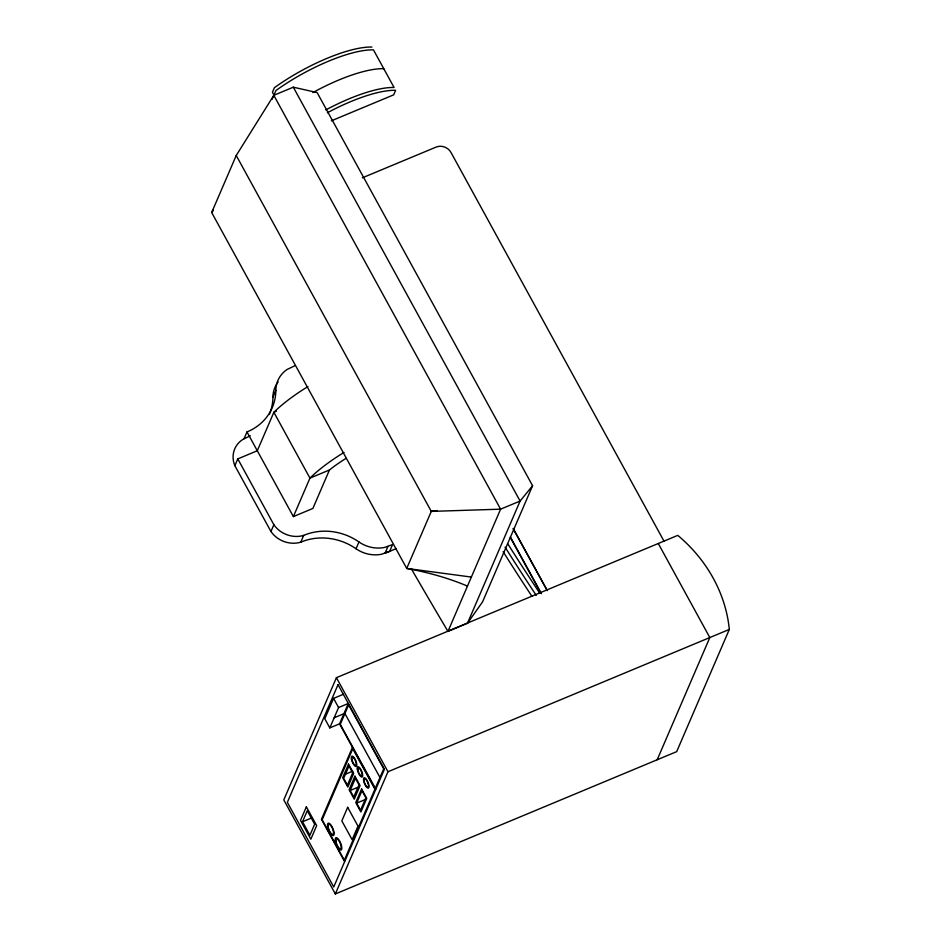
<?xml version="1.0" encoding="UTF-8"?>
<svg xmlns="http://www.w3.org/2000/svg" width="941" height="941" viewBox="0 0 941 941"><rect width="100%" height="100%" fill="white"/><g stroke="black" fill="none" stroke-linecap="round" stroke-linejoin="round"><path stroke-width="1.41" d="M411.288 568.74A2716.526 901.96 67.4 0 0 447.963 631.387L467.477 623.248L482.58 601.828L532.582 485.732L317.129 92.571L293.31 87.195L273.807 95.323L236.238 155.488L211.678 212.513L406.724 568.435A161.264 67.717 4.1 0 1 467.465 586.125M272.09 99.311L273.807 95.323L500.6 509.175L447.963 631.387M307.942 386.575A78.421 22.631 -28.7 0 0 273.866 412.276L257.293 450.751L237.791 458.89L273.866 524.725A25.207 22.631 23.3 0 0 303.684 535.405A54.355 48.814 23.3 0 1 358.956 541.957A30.806 27.665 23.3 0 0 384.528 547.45L392.573 544.568L389.656 551.355L381.599 554.237A30.806 27.665 23.3 0 1 356.027 548.744A54.355 48.814 23.3 0 0 300.767 542.192A25.207 22.631 23.3 0 1 270.949 531.512L234.862 465.677A25.207 22.631 23.3 0 1 244.06 438.729L246.989 431.943A54.355 48.814 23.3 0 0 275.854 390.315A30.806 27.665 23.3 0 1 287.017 369.507L294.639 365.861M234.862 465.677L237.791 458.89M269.349 414.393A54.355 48.814 23.3 0 0 272.925 397.102L275.854 390.315M270.949 531.512L273.866 524.725M246.989 431.943L293.38 516.597L309.942 478.122A78.421 22.631 -28.7 0 1 344.03 452.409M345.947 458.42A58.812 16.973 -28.7 0 0 329.456 469.982L312.882 508.458L293.38 516.597M300.767 542.192L303.684 535.405M356.027 548.744L358.956 541.957M387.939 546.498L385.022 553.284L396.302 548.579M336.419 677.685L283.794 799.897L335.337 893.95L676.685 751.636L729.322 629.423A145.632 130.775 23.3 0 0 677.779 535.37L336.419 677.685L387.963 771.738L335.337 893.95M343.324 694.317L333.573 698.375L324.798 718.748L329.809 727.899L339.56 723.829L348.335 703.456L338.584 707.526L329.809 727.899M236.238 155.488L431.284 511.398L406.724 568.435L471.359 577.068M302.52 821.752L307.26 810.73L314.67 824.234L309.918 835.255L302.52 821.752L311.824 817.87M352.452 747.342L321.457 819.305L344.653 861.638M350.17 790.511L355.416 778.313L359.003 784.841L353.745 797.039L350.17 790.511L357.486 787.452M356.627 803.143L361.991 790.675L365.896 797.78L360.521 810.26L356.627 803.143L366.378 799.085M467.477 623.248L520.102 501.047L532.582 485.732M657.183 759.763L709.82 637.551L658.277 543.498M213.278 210.114L211.678 212.513A164.252 11.762 -58.3 0 1 213.066 210.49M331.361 120.824L393.679 94.841L395.632 90.312A81.22 23.443 -28.7 0 0 327.362 112.767M362.309 177.849L436.071 147.102A11.198 10.057 23.3 0 1 450.974 152.442L664.146 541.428M276.466 411.193L273.866 412.276L309.942 478.122L329.456 469.982M334.184 717.748L343.935 713.678M344.641 774.525L352.757 771.138M387.963 771.738L729.322 629.423M293.31 87.195L520.102 501.047L500.6 509.175L431.284 511.398L434.095 510.681M431.284 511.398L437.106 510.716M513.233 528.936L547.262 590.654M513.221 528.395L547.109 590.23M510.363 536.958L541.416 593.63M510.398 537.593L540.793 592.995M344.912 713.537L379.964 777.489M333.573 698.375L338.584 707.526M339.56 723.829L375.647 789.664M531.912 596.312A2594.702 2330.116 23.3 0 1 503.106 551.661M536.241 595.382A2594.702 2330.116 23.3 0 1 505.058 547.133M539.781 593.253A2594.702 2330.116 23.3 0 1 507.775 543.816M312.918 92.547A81.22 23.443 -28.7 0 1 383.775 68.681M325.809 109.944A81.22 23.443 -28.7 0 1 394.079 87.489L373.459 49.873A81.22 23.443 -28.7 0 0 275.936 90.536L273.984 95.065L272.443 92.242L274.384 87.713A81.22 23.443 -28.7 0 1 371.918 47.05M272.925 397.102A30.806 27.665 23.3 0 1 278.113 381.94M250.271 435.683A54.355 48.814 23.3 0 1 244.06 438.729M338.031 684.648L287.346 802.332L333.737 886.987L384.41 769.303L338.031 684.648M348.652 704.856L340.277 724.311L375.318 788.276L383.705 768.809L348.652 704.856M306.366 806.802L300.508 820.376L310.824 839.184L316.67 825.61L306.366 806.802M352.769 748.73L322.163 819.799L344.324 860.239L374.93 789.181L352.769 748.73M348.523 764.08L342.677 777.666L347.829 787.064L353.675 773.49L348.523 764.08M348.97 765.998L343.653 778.336L347.394 785.147L352.699 772.82L348.97 765.998M354.933 776.184L349.087 789.758L354.239 799.168L360.085 785.594L354.933 776.184M347.676 807.319L341.83 820.893L352.134 839.713L357.992 826.127L347.676 807.319M361.603 788.97L355.757 802.555L360.909 811.954L366.755 798.38L361.603 788.97M357.933 769.726A4.246 1.411 67.4 0 0 361.332 775.866A4.246 1.411 67.4 0 0 360.709 770.161A4.246 1.411 67.4 0 0 357.933 769.726M364.155 781.312A4.623 1.529 67.4 0 0 368.037 787.217A4.623 1.529 67.4 0 0 366.614 780.324A4.623 1.529 67.4 0 0 364.155 781.312M351.416 758.952A5.599 1.858 67.4 0 0 356.051 766.539A5.599 1.858 67.4 0 0 354.698 758.481A5.599 1.858 67.4 0 0 351.416 758.952M357.274 769.02A5.599 1.858 67.4 0 0 361.756 777.125A5.599 1.858 67.4 0 0 360.932 769.597A5.599 1.858 67.4 0 0 357.274 769.02M363.697 780.959A5.599 1.858 67.4 0 0 368.413 788.123A5.599 1.858 67.4 0 0 366.696 779.76A5.599 1.858 67.4 0 0 363.697 780.959M327.55 825.845A6.716 2.235 67.4 0 0 332.902 835.62A6.716 2.235 67.4 0 0 331.985 826.657A6.716 2.235 67.4 0 0 327.55 825.845M335.267 840.325A6.716 2.235 67.4 0 0 340.618 850.099A6.716 2.235 67.4 0 0 339.701 841.136A6.716 2.235 67.4 0 0 335.267 840.325M328.091 826.433A5.599 1.858 67.4 0 0 332.549 834.573A5.599 1.858 67.4 0 0 331.785 827.104A5.599 1.858 67.4 0 0 328.091 826.433M335.913 841.031A5.375 1.788 67.4 0 0 340.207 848.853A5.375 1.788 67.4 0 0 339.466 841.677A5.375 1.788 67.4 0 0 335.913 841.031M351.946 759.422A4.482 1.494 67.4 0 0 355.651 765.492A4.482 1.494 67.4 0 0 354.569 759.046A4.482 1.494 67.4 0 0 351.946 759.422"/></g></svg>
